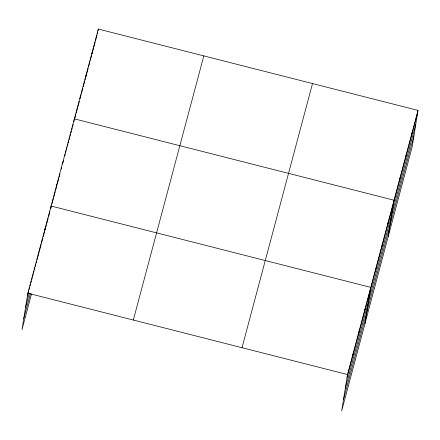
<?xml version="1.0" encoding="UTF-8"?>
<svg xmlns="http://www.w3.org/2000/svg" width="440" height="440" viewBox="0 0 440 440"><rect width="100%" height="100%" fill="white"/><g stroke="black" fill="none" stroke-linecap="round" stroke-linejoin="round"><path stroke-width="0.66" d="M418 110.401L347.501 374.545L341.671 410.944L412.17 146.801L418 110.401L98.329 29.056L27.83 293.2L22 329.599L31.515 293.937M33.369 273.141L33.644 271.409M39.094 251.928L39.463 249.618M44.908 230.137L45.276 227.827M56.447 187.127L56.909 184.239M62.447 164.18L62.728 162.448M68.173 142.967L68.541 140.657M73.898 121.754L74.36 118.866L394.031 200.211L388.201 236.61M80.075 98.148L80.35 96.415M85.883 76.846L86.345 73.959M91.966 53.818L92.334 51.508M98.049 30.789L98.329 29.056M352.858 355.641L353.32 352.754M358.672 333.85L359.134 330.963M364.491 312.059L364.952 309.172M364.936 323.774L370.766 287.381L51.095 206.036L50.633 208.923L51.689 204.958M376.123 268.471L376.585 265.584M381.937 246.681L382.399 243.793M387.75 224.889L388.218 222.002M399.559 180.648L400.021 177.76M405.554 158.191L406.016 155.304M411.543 135.74L412.005 132.853M27.368 296.087L28.776 290.807M29.128 289.487L29.656 287.502M30.014 286.182L30.542 284.202M30.894 282.882L31.422 280.902M31.774 279.582L32.302 277.596M32.654 276.276L33.181 274.296M33.534 272.976L34.067 270.996M34.419 269.676L34.947 267.69M35.299 266.371L35.827 264.391M36.179 263.071L36.707 261.091M37.059 259.771L37.587 257.785M37.944 256.465L39.001 252.505M39.705 249.865L41.113 244.58M41.465 243.26L42.878 237.98M43.23 236.654L44.638 231.374M44.99 230.054L46.404 224.769M46.756 223.448L48.163 218.169M48.516 216.843L49.929 211.563M52.041 203.638L53.449 198.358M53.807 197.032L55.215 191.752M55.567 190.432L56.975 185.147M57.327 183.827L58.74 178.547M59.092 177.221L59.972 173.921M61.204 169.301L61.738 167.316M62.97 162.696L63.498 160.715M64.73 156.09L65.258 154.11M65.61 152.79L66.143 150.81M66.495 149.49L67.023 147.505M67.375 146.185L67.903 144.205M68.255 142.885L68.783 140.905M69.135 139.585L69.663 137.599M70.021 136.279L70.549 134.299M70.901 132.979L71.429 130.999M71.781 129.679L72.309 127.699M72.661 126.374L73.189 124.394M74.426 119.774L75.834 114.488M76.186 113.168L77.594 107.888M77.951 106.563L79.359 101.283M80.064 98.642L81.12 94.677M81.472 93.357L82.885 88.077M83.237 86.752L84.645 81.472M84.997 80.151L86.411 74.866M86.763 73.546L88.171 68.266M88.523 66.941L89.936 61.661M90.288 60.34L91.696 55.055M92.048 53.735L93.456 48.455M93.814 47.13L95.222 41.85M95.574 40.529L96.982 35.244M97.334 33.924L97.867 31.944M25.597 307.148L29.299 293.282M23.771 318.538L30.47 293.447M133.32 320.045L203.819 55.902M242.011 347.705L312.51 83.556M347.039 377.432L417.538 113.289M345.268 388.493L415.767 124.35M343.442 399.883L413.941 135.74M27.83 293.2L347.501 374.545"/></g></svg>
